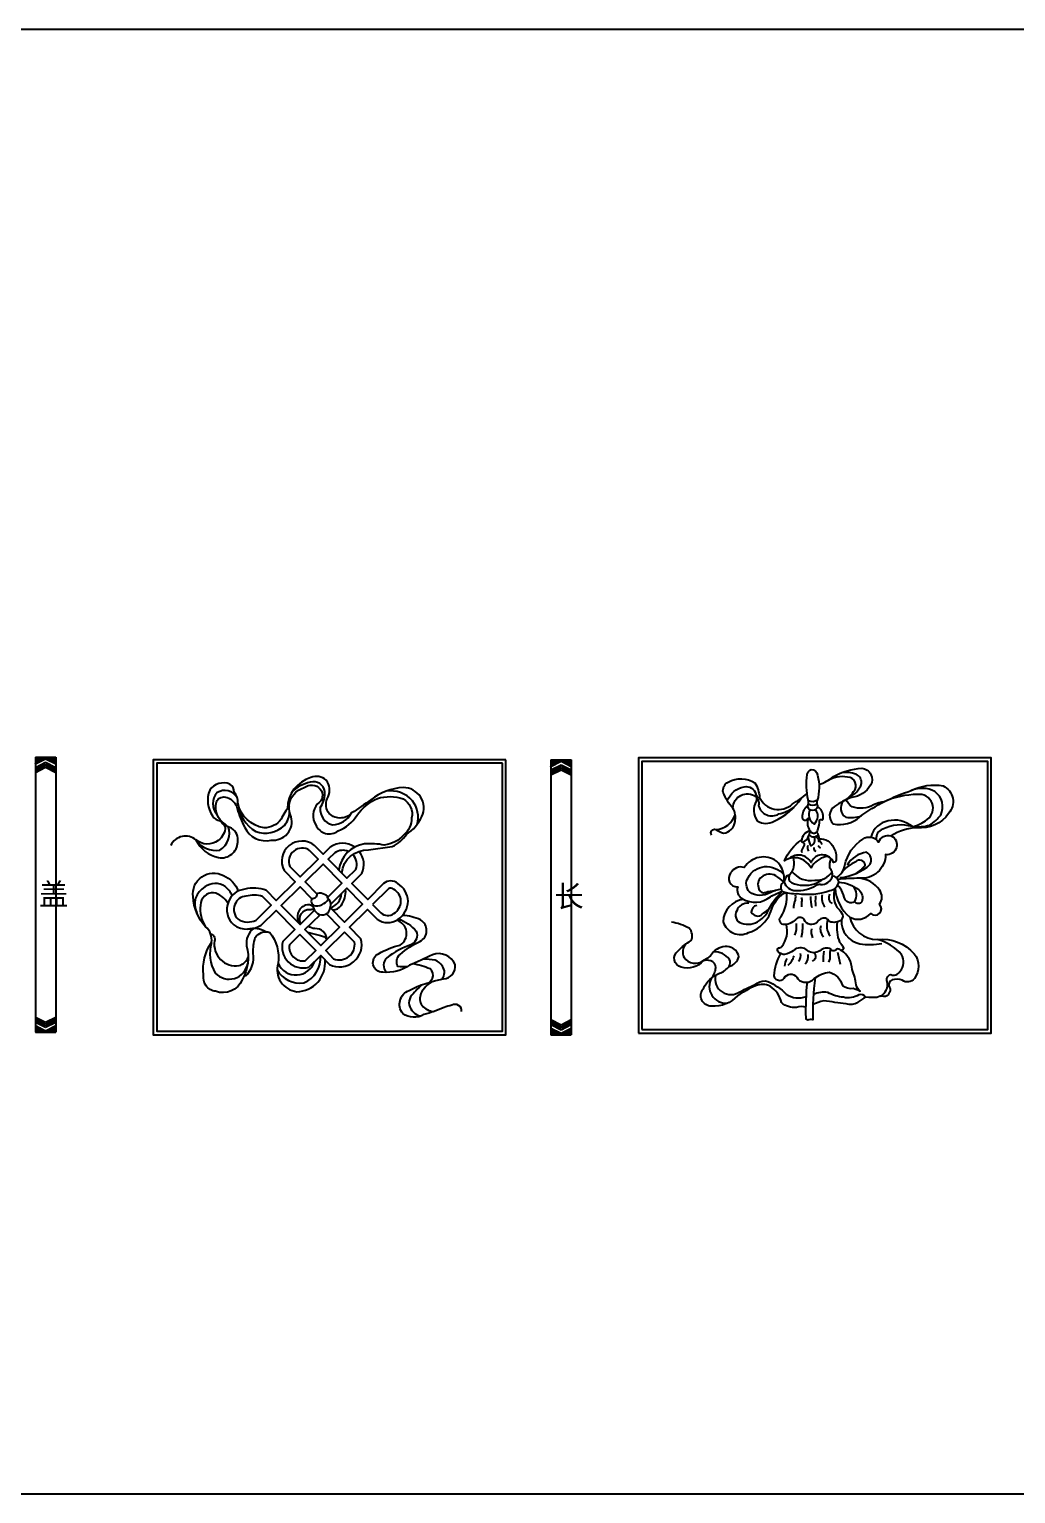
# Model space of a CAD drawing. Extents: x -66030 to 95157, y -13132 to 45879.
# Drawn here: x -4765 to -3367, y 5934 to 8010 of the extents above; entities that cross this region are included whole.
import ezdxf

# ---------------------------------------------------------------- set-up
doc = ezdxf.new("R2010")
doc.units = 0
doc.header["$LTSCALE"] = 100
doc.header["$MEASUREMENT"] = 0
for name, color, linetype in [('3', 11, 'CONTINUOUS'), ('4', 121, 'CONTINUOUS'), ('BH', 21, 'CONTINUOUS'), ('TEXT', 105, 'CONTINUOUS')]:
    doc.layers.add(name, color=color, linetype=linetype)
doc.styles.add('HZ', font='simhei.ttf')

# ---------------------------------------------------------------- blocks, each defined once
blk = doc.blocks.new('A$C580340FF')
at = {"layer": '3'}
for p, q in [((0, 390), (0, 0)), ((0, 390), (29, 390)), ((0, 390), (0, 380.4)), ((0, 380.4), (14.5, 387.7)), ((0, 375.4), (14.5, 382.7)), ((0, 372.9), (14.5, 380.2)), ((0, 370.9), (14.5, 378.1)), ((0, 368.4), (14.5, 375.7)), ((0, 375.4), (0, 372.9)), ((14.5, 387.7), (29, 380.4)), ((14.5, 382.7), (29, 375.4)), ((14.5, 380.2), (29, 372.9)), ((14.5, 378.1), (29, 370.9)), ((14.5, 375.7), (29, 368.4)), ((29, 390), (29, 0)), ((29, 390), (29, 380.4)), ((29, 375.4), (29, 372.9)), ((0, 370.9), (0, 368.4)), ((29, 370.9), (29, 368.4)), ((0, 21.6), (14.5, 14.3)), ((14.5, 14.3), (29, 21.6)), ((29, 19.1), (29, 21.6)), ((0, 19.1), (14.5, 11.9)), ((0, 17.1), (14.5, 9.8)), ((0, 14.6), (14.5, 7.3)), ((0, 9.6), (14.5, 2.3)), ((14.5, 11.9), (29, 19.1)), ((14.5, 9.8), (29, 17.1)), ((14.5, 7.3), (29, 14.6)), ((14.5, 2.3), (29, 9.6)), ((29, 14.6), (29, 17.1)), ((29, 0), (29, 9.6)), ((0, 0), (29, 0))]:
    blk.add_line(p, q, dxfattribs=at)
at = {"layer": 'BH'}
for p, q in [((6.3, 383.6), (0, 389.9)), ((5.6, 383.2), (0, 388.8)), ((4.8, 382.8), (0, 387.6)), ((4.1, 382.4), (0, 386.5)), ((3.3, 382.1), (0, 385.4)), ((2.6, 381.7), (0, 384.2)), ((1.8, 381.3), (0, 383.1)), ((1.1, 380.9), (0, 382)), ((0.3, 380.5), (0, 380.8)), ((7.1, 383.9), (1, 390)), ((7.8, 384.3), (2.2, 390)), ((8.6, 384.7), (3.3, 390)), ((9.3, 385.1), (4.4, 390)), ((10.1, 385.5), (5.6, 390)), ((10.9, 385.8), (6.7, 390)), ((11.6, 386.2), (7.8, 390)), ((12.4, 386.6), (8.9, 390)), ((13.1, 387), (10.1, 390)), ((13.9, 387.3), (11.2, 390)), ((14.9, 387.5), (12.3, 390)), ((17.1, 386.3), (13.5, 390)), ((19.4, 385.2), (14.6, 390)), ((21.7, 384.1), (15.7, 390)), ((23.9, 382.9), (16.9, 390)), ((26.2, 381.8), (18, 390)), ((28.5, 380.7), (19.1, 390)), ((29, 381.3), (20.3, 390)), ((29, 382.4), (21.4, 390)), ((29, 383.5), (22.5, 390)), ((29, 384.7), (23.7, 390)), ((29, 385.8), (24.8, 390)), ((29, 386.9), (25.9, 390)), ((29, 388), (27, 390)), ((29, 389.2), (28.2, 390)), ((8.5, 0), (0, 8.5)), ((7.4, 0), (0, 7.4)), ((6.2, 0), (0, 6.2)), ((5.1, 0), (0, 5.1)), ((4, 0), (0, 4)), ((2.8, 0), (0, 2.8)), ((1.7, 0), (0, 1.7)), ((0.6, 0), (0, 0.6)), ((9.6, 0), (0.1, 9.6)), ((10.8, 0), (2.3, 8.4)), ((11.9, 0), (4.6, 7.3)), ((13, 0), (6.9, 6.2)), ((14.2, 0), (9.1, 5)), ((15.3, 0), (11.4, 3.9)), ((16.4, 0), (13.7, 2.8)), ((17.6, 0), (15, 2.6)), ((18.7, 0), (15.7, 3)), ((19.8, 0), (16.5, 3.3)), ((21, 0), (17.2, 3.7)), ((22.1, 0), (18, 4.1)), ((23.2, 0), (18.7, 4.5)), ((24.3, 0), (19.5, 4.8)), ((25.5, 0), (20.3, 5.2)), ((26.6, 0), (21, 5.6)), ((27.7, 0), (21.8, 6)), ((28.9, 0), (22.5, 6.4)), ((29, 1), (23.3, 6.7)), ((29, 2.1), (24, 7.1)), ((29, 3.3), (24.8, 7.5)), ((29, 4.4), (25.5, 7.9)), ((29, 5.5), (26.3, 8.2)), ((29, 6.7), (27, 8.6)), ((29, 7.8), (27.8, 9)), ((29, 8.9), (28.5, 9.4))]:
    blk.add_line(p, q, dxfattribs=at)

msp = doc.modelspace()

# ---------------------------------------------------------------- linework, layer by layer
at = {"layer": '3', "color": 2}
for p, q in [((-66009.4, 8010), (95156.9, 8010)), ((-61048.5, 5934.5), (9054, 5934.5))]:
    msp.add_line(p, q, dxfattribs=at)
at = {"layer": '4'}
for points in [[(-4089.4, 6974.8), (-4589.4, 6974.8), (-4589.4, 6584.8), (-4089.4, 6584.8)], [(-3901.7, 6587.2), (-3401.7, 6587.2), (-3401.7, 6977.2), (-3901.7, 6977.2)], [(-4094.4, 6969.8), (-4584.4, 6969.8), (-4584.4, 6589.8), (-4094.4, 6589.8)], [(-3896.7, 6592.2), (-3406.7, 6592.2), (-3406.7, 6972.2), (-3896.7, 6972.2)]]:
    msp.add_lwpolyline(points, close=True, dxfattribs=at)
for points in [[(-3645.8, 6939.7, 0.0988), (-3625.2, 6950.9, -0.107861), (-3585, 6962.8, -0.534245), (-3572.6, 6938.6, -0.225846), (-3599.1, 6921.3, 0.073472), (-3623.8, 6908.5, 0.485351), (-3625.6, 6883.9, 0.248244), (-3587.7, 6893.9, -0.083197), (-3515.1, 6930.9, -0.163705), (-3469.9, 6937.7, -0.4996), (-3462.1, 6898.5, -0.273997), (-3506.9, 6878.4, 0.125537), (-3543.4, 6867)], [(-3603.4, 6921.7, 0.222542), (-3585.4, 6941, 0.310305), (-3593, 6954.1, 0.116035), (-3613.8, 6956.3, 0.116035)], [(-4396.6, 6909, 0.030639), (-4408.2, 6890.5, -0.244863), (-4432.2, 6878.1, -0.307163), (-4469.6, 6913.2, 0.220333), (-4474.7, 6928.6, 0.304988), (-4480.8, 6940, 0.36195), (-4509.3, 6931.6, 0.251234), (-4505.3, 6895, 0.235482), (-4494.6, 6888.1, -0.051029), (-4487.3, 6879.7, -0.242773), (-4497.4, 6860.3, -0.358106), (-4528.8, 6861.2, 0.484001), (-4564.5, 6853.4)], [(-4528.8, 6861.2, 0.230514), (-4496.7, 6836, 0.452387), (-4469.5, 6858, 0.299939), (-4478.4, 6877.6, -0.155928), (-4487.2, 6883.5, -0.348186), (-4499.7, 6914.9, -0.428924), (-4484.6, 6921.1, -0.260429), (-4470.2, 6905.4, 0.050528), (-4459.7, 6878.9, 0.360529), (-4422.3, 6860.9, 0.528397), (-4393.8, 6893.9, -0.132017), (-4396.6, 6909, -0.322505), (-4375.3, 6935.2, -0.415818), (-4352.7, 6933.2, -0.461186), (-4356.4, 6912.2, 0.338655), (-4358.8, 6882.3, 0.500441), (-4327.2, 6874.1, 0.168444), (-4300.6, 6895.8, -0.131886), (-4271.6, 6919.9, -0.159182), (-4235.3, 6919.2, -0.343961), (-4223.2, 6892, -0.226731), (-4234.3, 6868.2, -0.182469), (-4261.9, 6853.7, 0.067197), (-4289.9, 6855.4, 0.332671), (-4326.4, 6818.5, 0.332671)], [(-4322.1, 6814.1, -0.396816), (-4284.2, 6846.9), (-4250.5, 6851.7, 0.136808), (-4230.5, 6868.9, 0.133935), (-4208.5, 6894.1, 0.546985), (-4234.9, 6935.3, 0.156396), (-4281, 6917.7, -0.004876), (-4308.2, 6899.3, -0.469293), (-4341.4, 6900.5, -0.272062), (-4341.4, 6922.1, 0.277234), (-4344.2, 6945.7, 0.293566), (-4366, 6949.5, 0.332996), (-4399, 6905.5)], [(-3797.9, 6868, -0.756243), (-3792.2, 6875.9, 0.03877), (-3781, 6870.5, 0.340568), (-3764.8, 6887.1, 0.17748), (-3767.7, 6906.1, -0.086904), (-3781.7, 6928.3, -0.330289), (-3774.5, 6943.1, -0.275752), (-3736.5, 6942, -0.104437), (-3730, 6921.2, 0.50396), (-3683.6, 6911.8, 0.029561), (-3662.6, 6926.8, 0.029561)], [(-3775.7, 6916.6, -0.262525), (-3751.9, 6936.2, -0.406889), (-3735.2, 6926.1, -0.172623), (-3731.4, 6909.5, 0.496527), (-3702.6, 6897.9, 0.088102), (-3681, 6907.5)], [(-3611.9, 6915.8, 0.133633), (-3596.7, 6929.6, 0.649099), (-3605.3, 6950.1, 0.18826), (-3634.9, 6944.3)], [(-3513.5, 6879.9, 0.081166), (-3488.8, 6882.1, 0.094339), (-3473.3, 6896.3, 0.375071), (-3481.8, 6929.6, 0.233359), (-3515.1, 6930.9)], [(-4470.5, 6921.4, 0.411763), (-4498.8, 6928.1, 0.37534), (-4498.9, 6897)], [(-4215.4, 6882.9, 0.236715), (-4221.8, 6916.5, 0.255544), (-4259.3, 6930.1)], [(-3767.7, 6906.1, -0.611362), (-3735.2, 6922.4, -0.225651), (-3734.7, 6915.9, 0.299955), (-3733.2, 6888.1, 0.283948), (-3709.5, 6887.8, 0.152381), (-3670.7, 6920.5, 0.152381)], [(-3611.9, 6915.8, 0.433779), (-3607.9, 6893.3, 0.124834), (-3585.9, 6895.3, 0.124834)], [(-3553.3, 6915.2, 0.097207), (-3568.5, 6910.6, -0.201181), (-3598.6, 6907.9, -0.180175), (-3607.3, 6918.6)], [(-3513.5, 6879.9, 0.10963), (-3492.4, 6890, 0.779253), (-3506.4, 6925.5, 0.10187), (-3553.3, 6915.2, 0.10187)], [(-3658.3, 6904.1, 0.405423), (-3652.6, 6883.5, 0.39356), (-3650.8, 6904.4, 0.39356)], [(-4528.8, 6861.2, 0.301498), (-4494.9, 6846.7, 0.365679), (-4483.2, 6879.9)], [(-3513.5, 6879.9, 0.243356), (-3547.9, 6887.9, 0.296452), (-3571.7, 6865.8)], [(-3513.5, 6879.9, 0.196759), (-3555.3, 6876.1, 0.363034), (-3564.8, 6861.7)], [(-3645.6, 6862.6, -0.32598), (-3625.4, 6850.3, -0.172572), (-3621.4, 6833.9, -0.428498), (-3625.3, 6829.2, 0.374063), (-3636.3, 6837.4, 0.205268), (-3657.1, 6821.5, 0.260445), (-3680, 6835.9, 0.137252), (-3694.9, 6831.3, -0.148492), (-3670.3, 6861)], [(-3667.2, 6856.4, -0.280679), (-3666.8, 6853.7, 0.025267), (-3670.7, 6846, 0.635369), (-3669, 6844.4, 0.635369)], [(-3661.1, 6865.1, 0.1462), (-3656.9, 6852.5, 0.360209), (-3652.2, 6865.4, 0.360209)], [(-3682.6, 6835.8, -0.266962), (-3687.3, 6811.8, -0.131727), (-3691.5, 6810.1, 0.036559), (-3695.3, 6801.4, 0.489989), (-3698.1, 6788.5, 0.116304), (-3676.5, 6785, 0.119231), (-3630.5, 6789.2, 0.35118), (-3617.9, 6802.1, 0.379569), (-3626.6, 6809.7, 0.21842), (-3630.5, 6821.2, -0.098185), (-3628.6, 6834.8)], [(-3629.3, 6835.4, 0.519743), (-3657.1, 6828.9, 0.490615), (-3687.8, 6834.6)], [(-3616.2, 6807.8, 0.167082), (-3573.1, 6826.5, 0.397456), (-3578.5, 6843.8, 0.222384), (-3605.8, 6825.5)], [(-3593.1, 6813.6, 0.083854), (-3580.3, 6825.2, 0.681264), (-3593.8, 6829.8, 0.12142), (-3613.1, 6815.3)], [(-4447.4, 6735.6, 0.266432), (-4456.9, 6711.1, -0.197271), (-4463.3, 6662.9, -0.404005), (-4500.9, 6646.5, -0.435905), (-4517.9, 6669.8, -0.184585), (-4506.7, 6715.8, 0.270308), (-4515.2, 6738, -0.171885), (-4532.7, 6780.4, -0.614488), (-4489.8, 6810.6, -0.212952), (-4468.9, 6788.6)], [(-3699.6, 6791.3, 0.04945), (-3715.1, 6786.3, -0.299966), (-3744.2, 6787.4, -0.348623), (-3746.3, 6807.5, -0.257283), (-3723.1, 6823.2, -0.223478), (-3695.6, 6812.1)], [(-3695.3, 6801.4, 0.022213), (-3707, 6810.4, 0.302487), (-3727.4, 6808.5, 0.33159), (-3730.9, 6791.4, 0.434035), (-3721.5, 6786.7, -0.080033), (-3707.5, 6789.2)], [(-3687.3, 6811.8, 0.453652), (-3684.5, 6800.3, 0.180832), (-3652.1, 6799, 0.180832)], [(-4477.6, 6782.1, 0.137076), (-4487.5, 6794.9, 0.332905), (-4516, 6794.4, 0.402961), (-4527.6, 6757.7)], [(-4335.2, 6762, 0.244242), (-4323.1, 6768.2, 0.190437), (-4316.7, 6790.8, 0.190437)], [(-3745.3, 6771.5, 0.33676), (-3762.4, 6760.7, 0.503696), (-3755.4, 6743.1, 0.247377), (-3730, 6747, 0.138065), (-3718.3, 6759.7, -0.102599), (-3697.6, 6788.3)], [(-3623.6, 6792, 0.197105), (-3620.6, 6765.7, -0.078473), (-3613.7, 6757.7, -0.339788), (-3614.1, 6747.6, -0.249153), (-3631, 6745.4, 0.104257), (-3636.4, 6750.4, 0.280921), (-3648.5, 6744.5, -0.546295), (-3666.6, 6747.8, 0.446963), (-3677.3, 6749.8, -0.209219), (-3694.6, 6741, -0.656429), (-3700.1, 6751.8, 0.177503), (-3691.6, 6786.4, 0.170613)], [(-3618, 6801.3, -0.153206), (-3589.5, 6790.4, -0.30594), (-3585, 6773.5, -0.543329), (-3595.1, 6773.5, -0.533793), (-3610.1, 6779.9, 0.076216), (-3615.7, 6792.8, 0.248888), (-3619.7, 6796.4, 0.248888)], [(-4483.5, 6771.3, 0.208806), (-4503.8, 6786.3, 0.41997), (-4522.5, 6768.6, 0.172508), (-4515.2, 6738, 0.172508)], [(-4362.5, 6766.9, 0.211048), (-4373.4, 6768.5, 0.486041), (-4382.2, 6742.1)], [(-4338.2, 6765, 0.32422), (-4322.6, 6785, 0.32422)], [(-3733.8, 6768.3, 0.350813), (-3741.7, 6758.6, 0.489006), (-3726.1, 6755.8, 0.010373), (-3716.8, 6762.8, 0.010373)], [(-4380.2, 6742.3, -0.566412), (-4367.5, 6762.7, 0.097934), (-4361.8, 6763.4, 0.097934)], [(-4152.2, 6617.8, 0.617814), (-4166.3, 6626.7, 0.051901), (-4177.1, 6623.4, -0.038928), (-4205.7, 6613.6, -0.299503), (-4235.7, 6615, -0.504582), (-4226.8, 6647.8, -0.067399), (-4178, 6664.2, 0.459595), (-4161.6, 6684.3, 0.408212), (-4193.5, 6698.4, -0.014973), (-4226.3, 6683.4, -0.176927), (-4263.8, 6673.5, -0.814004), (-4269.9, 6699.8, -0.074961), (-4239.4, 6712, 0.649101), (-4244.3, 6747.3, 0.649101)], [(-4241.7, 6749.1, -0.129021), (-4216.5, 6731.6, -0.388573), (-4223.5, 6712.9, 0.074026), (-4258.2, 6694.2, 0.401225), (-4259.1, 6673.3, 0.401225)], [(-4229.7, 6681.2, -0.056332), (-4242.7, 6681.5, -0.34491), (-4239.4, 6698.8, -0.082214), (-4211.3, 6717.1, 0.58686), (-4210.4, 6747.6, 0.110425), (-4236.3, 6754, 0.110425)], [(-3602.2, 6751.8, 0.354701), (-3562.9, 6719.9, -0.244171), (-3510.8, 6699.7, -0.333772), (-3510.6, 6664.7, -0.403277), (-3527.9, 6662.2, 0.151531), (-3542.2, 6662.8, 0.438146), (-3545.8, 6652.1, -0.284735), (-3546.6, 6643.3, -0.359601), (-3553.7, 6639.2, 0.2427), (-3563.9, 6637.6, -0.034408), (-3579.2, 6638.1, 0.068947), (-3590.8, 6631, -0.253855), (-3607.5, 6628.8, 0.002306), (-3639, 6632.9, 0.069628), (-3654.5, 6627.7, 0.069628)], [(-3614.1, 6747.6, 0.366816), (-3588.1, 6713.8, 0.079995), (-3556.7, 6714.5, 0.079995)], [(-4508, 6728.1, -0.442461), (-4502.5, 6717.9, 0.507412), (-4467.5, 6683, 0.223135), (-4454.8, 6694.7)], [(-4458.5, 6668.2, 0.261311), (-4447.9, 6700.5, -0.069497), (-4444.7, 6722.7, -0.335821), (-4424.1, 6730.1, -0.205869), (-4412.4, 6686.2, 0.467651), (-4385.9, 6646, 0.435287), (-4345.8, 6690.8, 0.435287)], [(-4370.5, 6730.2, 0.008282), (-4363.6, 6728.4, -0.014879), (-4348.2, 6724.3, -0.250114), (-4343.2, 6719.9, 0.402643), (-4360.1, 6735.5, -0.144228), (-4369.7, 6738.7)], [(-3664.2, 6623.7, 0.16644), (-3677.6, 6623.8, -0.216312), (-3699.1, 6630.5, 0.207425), (-3714.9, 6653.7, 0.207026), (-3735.7, 6654.4, 0.035381), (-3761.1, 6640.3, -0.2268), (-3798.1, 6625.5, -0.640192), (-3809.7, 6650.2, -0.196576), (-3786.8, 6672, 0.146568), (-3773.2, 6681.8, 0.268467), (-3759.4, 6695.6, 0.297838), (-3772.9, 6709.6, 0.243937), (-3795.1, 6702.6, -0.146169), (-3809.7, 6690, -0.302823), (-3841.2, 6680.7, -0.63928), (-3845.7, 6703.5, -0.093365), (-3827.1, 6718.3, 0.314397), (-3829.9, 6736, 0.083215), (-3855, 6744.7)], [(-3620.1, 6744.7, 0.123497), (-3616.7, 6716, -0.090824), (-3611.2, 6708.3, -0.526495), (-3614.7, 6704.5, 0.36557), (-3621.4, 6705.9, -0.594478), (-3628.9, 6706.3, 0.289781), (-3644.5, 6704.1, -0.360019), (-3662, 6704.5, 0.315737), (-3679.7, 6706.1, -0.125555), (-3690.8, 6699.8, -0.360951), (-3704.2, 6703.5, -0.360464), (-3703.2, 6708.1, 0.188821), (-3698.3, 6709.8, 0.226369), (-3692, 6741.3)], [(-4506.7, 6715.8, 0.205652), (-4501.4, 6672.4, 0.629453), (-4455.4, 6686.3, 0.629453)], [(-3834.5, 6713.8, 0.321878), (-3837, 6694.5, 0.418284), (-3809.7, 6690, 0.418284)], [(-3700.3, 6700, 0.120068), (-3709.7, 6668.3, 0.72784), (-3693.6, 6667.4, -0.535711), (-3675.7, 6664.2, 0.442784), (-3652.4, 6664.7, -0.142401), (-3630.9, 6673.6, -0.263492), (-3612.6, 6654.8, 0.20202), (-3597.4, 6650.8, -0.098955), (-3587.5, 6646.8, -0.173923), (-3593.3, 6655.7, 0.074252), (-3598.7, 6677.2, 0.235699), (-3613.8, 6704.5, 0.235699)], [(-3631.8, 6687.6, 0.150508), (-3630.1, 6697.8, -0.069672), (-3628.9, 6706.3)], [(-3559, 6639.6, 0.345598), (-3549.1, 6660.3, -0.444181), (-3544.2, 6670.3, 0.403377), (-3531.1, 6674.7, 0.332182), (-3528.7, 6698.8, 0.146331), (-3562.9, 6719.9)], [(-4413.8, 6677.1, 0.308517), (-4375.8, 6658.3, 0.315005), (-4352, 6697.2, 0.315005)], [(-4198.3, 6659.1, 0.030909), (-4193.4, 6665.1, 0.331238), (-4197, 6678.2, 0.06654), (-4221.7, 6685.3)], [(-4179.7, 6663.8, 0.328314), (-4179.5, 6682.3, 0.172384), (-4189.8, 6690.5, 0.048045), (-4206.5, 6692.1)], [(-3798.2, 6665.3, 0.16417), (-3792, 6680.1, 0.341747), (-3799.3, 6689.5, 0.139976), (-3809.7, 6690)], [(-3773.2, 6681.8, 0.276933), (-3772.8, 6691.8, 0.251446), (-3795.2, 6702.4)], [(-3792.6, 6669.1, 0.683919), (-3757.9, 6646, 0.011349), (-3733.2, 6657.9, -0.243356), (-3718.4, 6660.4, -0.107581), (-3692.4, 6642.4, 0.251248), (-3663.7, 6639.4, 0.251248)], [(-4209, 6655.5, 0.03823), (-4224.5, 6638.7, 0.191991), (-4226.7, 6627.2, 0.255971), (-4210.5, 6611.3)], [(-4193, 6660.6, 0.176439), (-4209.9, 6643.3, 0.261489), (-4208.4, 6626.2, 0.174671), (-4191.9, 6617.7, 0.174671)], [(-3579.2, 6638.1, 0.368974), (-3589.3, 6641.6, -0.200436), (-3611.1, 6638, -0.107677), (-3633.4, 6645, 0.133879), (-3653.8, 6642, 0.133879)]]:
    msp.add_lwpolyline(points, format="xyb", dxfattribs=at)
for centre, radius, start, end in [((-4355.9, 6890.4), 53.5, 97.6865, 130.3694), ((-4361.9, 6927.6), 15.8, 355.9417, 94.1144), ((-4417.4, 6918.3), 52.4, 185.5845, 239.667), ((-4381.3, 6926.9), 35.1, 324.8186, 359.2927), ((-3655.1, 6921.1), 10.7, 237.2021, 305.2003), ((-3655.3, 6929.2), 13.6, 246.5485, 302.2455), ((-4425.4, 6900.9), 29.2, 318.6616, 0.647), ((-4330.5, 6904.2), 22.2, 173.4333, 257.4333), ((-4336.6, 6914.9), 32.4, 272.2003, 331.1709), ((-3793.6, 6906.5), 30.6, 272.7557, 341.5839), ((-3654.8, 6911.5), 8.21, 199.681, 340.319), ((-4430.5, 6909.1), 38.5, 249.6052, 314.5162), ((-3653.1, 6876.7), 6.07, 207.2621, 324.6165), ((-3653.8, 6850.1), 8.3, 157.8683, 214.8244), ((-3653.4, 6873.3), 8.06, 219.1842, 324.3777), ((-3647.5, 6849.6), 5.62, 174.1947, 238.1433), ((-3641.8, 6855.3), 5.83, 201.514, 251.7243), ((-3120.7, 7355.9), 721.5, 223.3279, 223.573), ((-3657.9, 6846.6), 18.7, 25.7725, 39.6001), ((-3658.2, 6836.5), 32.9, 217.7717, 281.2655), ((-3648.8, 6829.2), 25.2, 263.3495, 328.4196), ((-3642.9, 6814.9), 17, 267.1402, 342.3192), ((-3678.7, 6806.6), 17.4, 197.3399, 269.3651), ((-3676.1, 6837.6), 48.4, 266.6204, 302.0819), ((-3667, 6842.1), 45.6, 289.1282, 307.6109), ((-3644.4, 6784.8), 13.1, 86.9599, 116.7949), ((-3612.5, 6783.1), 19.8, 331.2629, 38.278), ((-4358.2, 6787.4), 19.8, 257.4887, 330.0253), ((-3661.6, 6765.5), 20.3, 157.2772, 182.8024), ((-3692.7, 6779.4), 13.9, 334.1657, 14.7685), ((-3681, 6775.9), 11.2, 345.8546, 19.6033), ((-3746.7, 6771.4), 76.6, 356.1206, 1.3308), ((-3610.6, 6778.7), 47.1, 177.1754, 196.389), ((-3493.4, 6774.4), 157.6, 177.3579, 182.6421), ((-3622.3, 6778.4), 19.5, 165.0329, 219.1795), ((-3622.2, 6779.3), 9.81, 150.1174, 240.7556), ((-3610.3, 6739.8), 24.6, 160.0473, 216.8298), ((-4447.4, 6699), 36.6, 60.738, 102.8667), ((-3709.1, 6738.7), 31.6, 336.1491, 7.147), ((-3740.8, 6738.7), 72, 347.5991, 3.2959), ((-3638.3, 6730.9), 18.6, 166.4013, 207.3755), ((-3628.1, 6735.1), 15.9, 163.9943, 224.8743), ((-4387, 6697.6), 27.9, 204.0893, 342.0131), ((-3654.5, 6675.6), 40.9, 155.1102, 170.6528), ((-3707.2, 6704.2), 27.1, 310.4502, 344.5566), ((-3682.1, 6696.9), 10.6, 312.9553, 17.9485), ((-3677.7, 6696.6), 16.7, 318.5274, 6.7327), ((-3657.2, 6695.7), 6.84, 288.4924, 52.7968), ((-3556.8, 6691.4), 83.2, 171.7035, 182.1024), ((-3220.5, 6788.3), 408.3, 192.1721, 194.6381), ((-3777.2, 6653.6), 24.1, 150.9251, 272.9746)]:
    msp.add_arc(centre, radius, start, end, dxfattribs=at)
at = {"layer": 'TEXT'}
for points in [[(-3662.5, 6908.8, 0.223594), (-3660.9, 6917.8, -0.091948), (-3662.7, 6953.7, -0.225594), (-3656.8, 6961.1, -0.36876), (-3647.7, 6952.7, -0.130175), (-3648.2, 6917, 0.32923), (-3647.1, 6908.8, 0.32923)], [(-3662.5, 6908.8, -0.201544), (-3664.5, 6907, 0.236275), (-3669.2, 6891, 0.601827), (-3661.3, 6891.8, 0.221828), (-3658.5, 6873.9)], [(-3650.9, 6865.7, -0.227498), (-3645.8, 6858.9, 0.135486), (-3646.9, 6868.6, -0.289624), (-3647.5, 6875.6, 0.105703), (-3645, 6888.5, -0.630089), (-3641.4, 6889.2, 0.372036), (-3640, 6893.8, 0.262402), (-3647.4, 6908)], [(-4303.7, 6850.9, 0.317194), (-4338.4, 6850.7), (-4348.5, 6840.9), (-4360.6, 6853.2, 0.810693), (-4403.9, 6817.6), (-4388.3, 6801.7), (-4415, 6775.4), (-4429, 6789.6, 0.152497), (-4459.5, 6791.2, 0.29354), (-4482.8, 6773.2, 0.320995), (-4475.2, 6740.6, 0.295015), (-4436.4, 6740.3), (-4415.1, 6761.2), (-4388.5, 6734.2), (-4405.6, 6717.3, 0.585963), (-4368.8, 6680.7), (-4352, 6697.2), (-4339.5, 6684.4, 0.646218), (-4294.9, 6721), (-4311.1, 6737.5), (-4285.5, 6762.7), (-4271.9, 6748.8, 0.328583), (-4242.5, 6748.5, 0.241772), (-4228.2, 6774.3, 0.24951), (-4242.7, 6799.4, 0.368009), (-4262.8, 6799.1), (-4285.4, 6776.8), (-4307.8, 6799.5), (-4293.6, 6813.5, 0.283925), (-4297.4, 6845, 0.283925)], [(-3620.8, 6807.6, 0.209679), (-3609.2, 6825.5, -0.194976), (-3583.8, 6862.2, -0.440832), (-3561.5, 6857.8, -0.368383), (-3543.4, 6867, -0.850457), (-3551.4, 6840.2, -0.437394), (-3588.5, 6806.8, 0.01634), (-3618.9, 6805.1, 0.01634)], [(-4312.7, 6844.6, 0.256717), (-4332, 6843), (-4341.4, 6833.7), (-4314.8, 6806.7), (-4302, 6819.2, 0.290381), (-4306.6, 6840.3, 0.290381)], [(-3695.3, 6801.4, 0.242407), (-3706, 6830.9, 0.429437), (-3751.6, 6822.2, 0.336238), (-3771, 6814.2, 0.664438), (-3761, 6794.7, 0.360304), (-3754.3, 6777.7, 0.31825), (-3714.7, 6780.5, -0.028978), (-3698.1, 6788.5)], [(-3622.9, 6792.6, 0.21594), (-3602.2, 6751.8, 0.358662), (-3572.5, 6756.8, 0.991492), (-3560.1, 6769.8, 0.328269), (-3560.1, 6790.2, 0.213786), (-3588.5, 6806.8)], [(-3752.7, 6776.7, 0.381601), (-3781.5, 6745, 0.463251), (-3745.6, 6729.7, 0.184992), (-3717.1, 6752.6, 0.015291), (-3711.2, 6767.2, -0.114749), (-3699.4, 6782.5, -0.229601), (-3691.6, 6786.4)], [(-3651.4, 6665.5, 0.040235), (-3654.5, 6606, 0.200278), (-3661.7, 6605.6, -0.366328), (-3664.2, 6608.9, -0.025678), (-3662.3, 6659.4)]]:
    msp.add_lwpolyline(points, format="xyb", dxfattribs=at)
for points in [[(-3670.4, 6859.5, 0.52495), (-3667.1, 6858.2, 0.224408), (-3658.5, 6873.9, 0.35304)], [(-4367.7, 6846.2, 0.755508), (-4395.5, 6823.3), (-4381.2, 6808.7), (-4355.6, 6833.8)], [(-4278.4, 6769.7), (-4266.8, 6757.9, 0.369628), (-4248.2, 6756.7, 0.240375), (-4238.2, 6774.3, 0.254825), (-4248.6, 6791.3, 0.362056), (-4255.8, 6791.9)], [(-4434.4, 6780.9, 0.144812), (-4457.9, 6781.3, 0.30973), (-4473.5, 6769.7, 0.31416), (-4469.1, 6748.6, 0.25499), (-4443.4, 6747.4), (-4422.1, 6768.4)], [(-4364.5, 6777.5, 0.148637), (-4364.9, 6776.3, 0.3604), (-4362.4, 6768.6, 0.264606), (-4358.8, 6759.1, 0.607151), (-4339, 6762.5, 0.233865), (-4339.5, 6776.1, -0.270524), (-4342.4, 6781.6, 0.081483), (-4351.1, 6785.6, 0.163596), (-4357.5, 6784.6, -0.474332)], [(-4381.4, 6727.1), (-4396.4, 6712.3, 0.508218), (-4373.8, 6689.8), (-4359.1, 6704.3)], [(-4318.2, 6730.5), (-4344.9, 6704.2), (-4333.6, 6692.7, 0.583773), (-4304, 6716.1)]]:
    msp.add_lwpolyline(points, format="xyb", close=True, dxfattribs=at)
for points in [[(-4342.2, 6779.7), (-4321.9, 6799.7), (-4348.6, 6826.7), (-4374.1, 6801.5), (-4357.5, 6784.6)], [(-4364.5, 6777.5), (-4381.3, 6794.5), (-4408, 6768.2), (-4381.3, 6741.2), (-4360.8, 6761.4)], [(-4338.2, 6765), (-4318.1, 6744.6), (-4292.5, 6769.8), (-4314.9, 6792.5), (-4337.7, 6770.1)], [(-4343.7, 6756.4), (-4325.2, 6737.6), (-4351.9, 6711.3), (-4374.3, 6734.1), (-4352.9, 6755.1)]]:
    msp.add_lwpolyline(points, dxfattribs=at)

# ---------------------------------------------------------------- block references
at = {"layer": '4'}
for p in [(-4756.3, 6588.4), (-4025.9, 6584.8)]:
    msp.add_blockref('A$C580340FF', p, dxfattribs=at)

# ---------------------------------------------------------------- texts
at = {"layer": 'TEXT', "char_height": 30.6, "attachment_point": 4, "style": 'HZ'}
for s, insert in [('盖', (-4751.3, 6783.1)), ('长', (-4021, 6779.6))]:
    msp.add_mtext(s, dxfattribs=dict(at, insert=insert))

doc.saveas('drawing.dxf')
